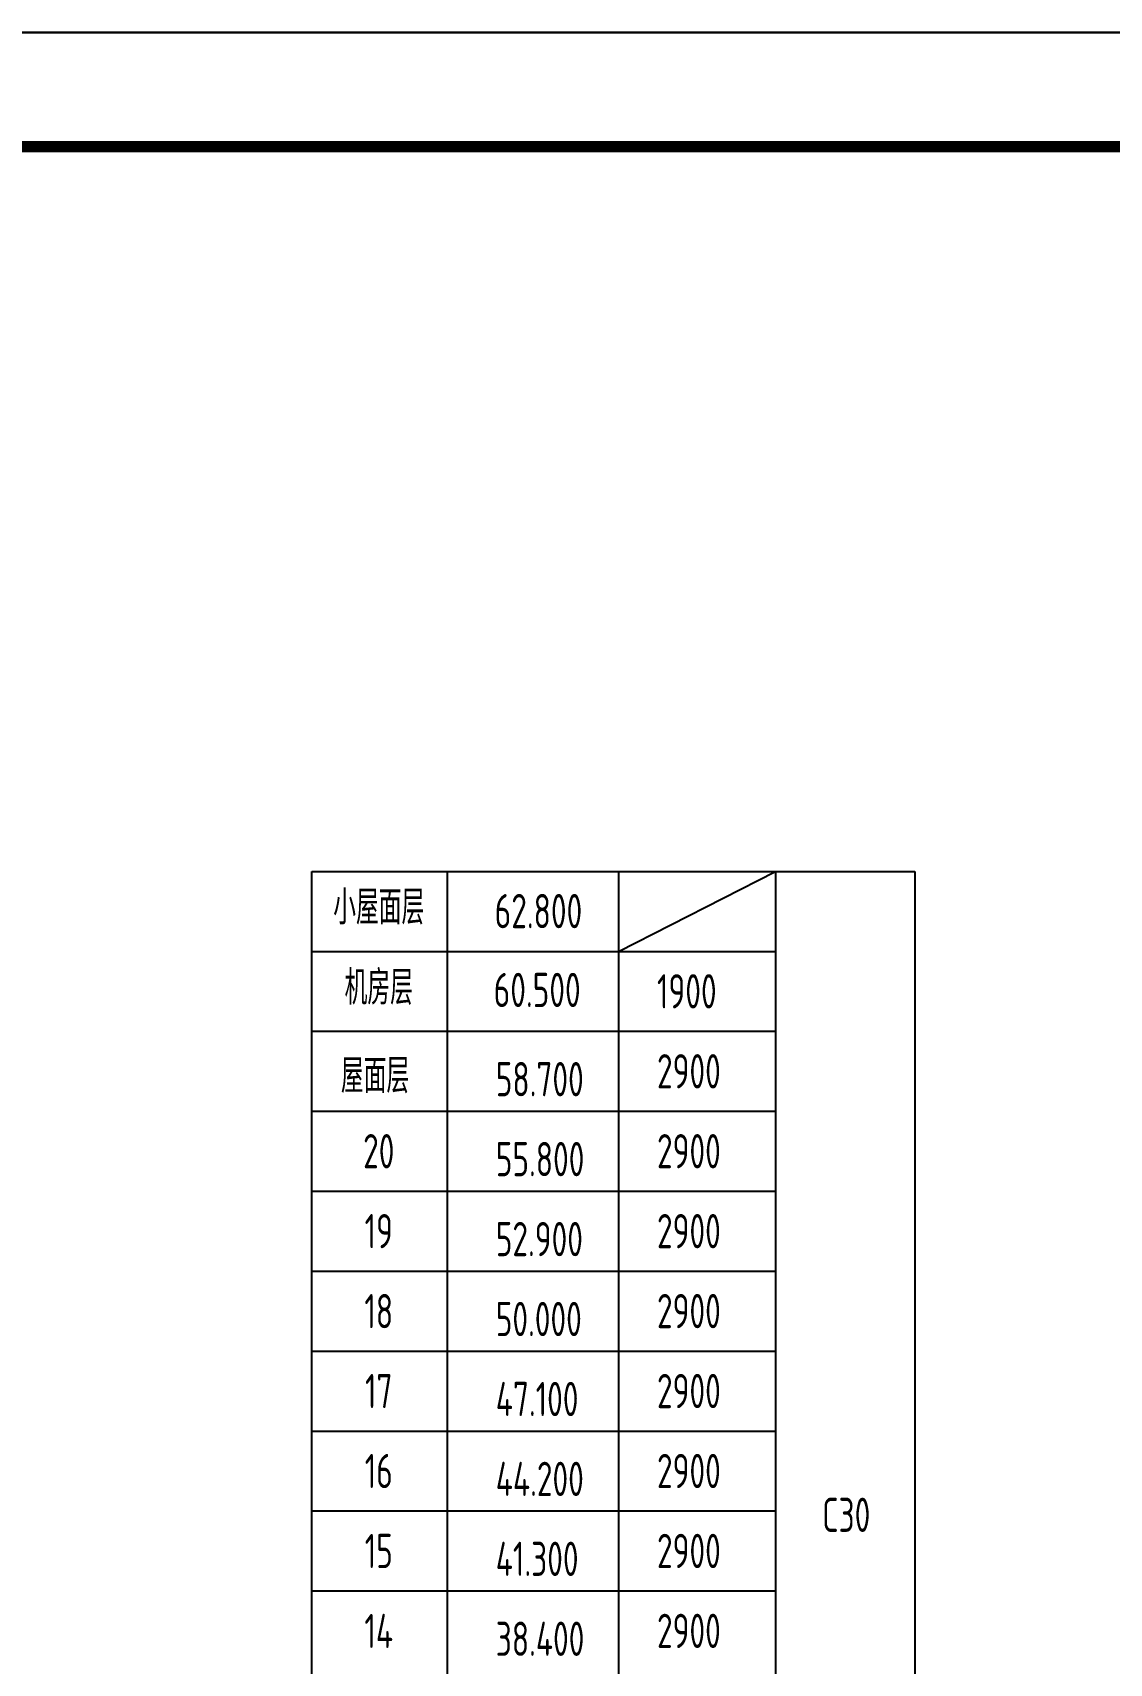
# Model space of a CAD drawing. Extents: x 580289 to 1106878, y -144605 to 78052.
# Drawn here: x 813445 to 822873, y 62981 to 77260 of the extents above; entities that cross this region are included whole.
import ezdxf
from ezdxf.enums import TextEntityAlignment as Align

# ---------------------------------------------------------------- set-up
doc = ezdxf.new("R2010")
doc.units = 0
doc.header["$LTSCALE"] = 100
for name, color, linetype in [('TABLE1', 7, 'CONTINUOUS'), ('T图框', 7, 'CONTINUOUS'), ('图框', 254, 'CONTINUOUS'), ('标高', 7, 'CONTINUOUS')]:
    doc.layers.add(name, color=color, linetype=linetype)
doc.styles.get("Standard").update_dxf_attribs({"font": 'tssdeng.shx', "width": 0.7, "bigfont": 'tssdchn.shx'})

# ---------------------------------------------------------------- blocks, each defined once
blk = doc.blocks.new('A$C72C84CBD')
at = {"layer": '图框', "color": 0}
for points in [[(0, 0), (0, 59400), (84100, 59400), (84100, 0)], [(0, 0), (84100, 0), (84100, 59400), (0, 59400)]]:
    blk.add_lwpolyline(points, close=True, dxfattribs=at)
at = {"layer": '图框', "color": 0, "const_width": 100}
blk.add_lwpolyline([(2500, 1000), (83100, 1000), (83100, 58400), (2500, 58400)], close=True, dxfattribs=at)
blk = doc.blocks.new('图框')
at = {"layer": 'T图框', "color": 4}
blk.add_blockref('A$C72C84CBD', (602717, 102744), dxfattribs=at)

msp = doc.modelspace()

# ---------------------------------------------------------------- linework, layer by layer
at = {"layer": 'TABLE1', "color": 7}
for p, q in [((815888.9, 68515.8), (815888.9, 69915.8)), ((815888.9, 69915.8), (821169.2, 69915.8)), ((817073.7, 69915.8), (817073.7, 68515.8)), ((818573.7, 69915.8), (818573.7, 68515.8)), ((818573.7, 69915.8), (818573.7, 68515.8)), ((818573.7, 69215.8), (819950.5, 69915.8)), ((819950.5, 69915.8), (819950.5, 68515.8)), ((821169.2, 69915.8), (821169.2, 52715.8)), ((815888.9, 69215.8), (819950.5, 69215.8)), ((815888.9, 52715.8), (815888.9, 68515.8)), ((815888.9, 68515.8), (819950.5, 68515.8)), ((815888.9, 68515.8), (819950.5, 68515.8)), ((815888.9, 68515.8), (819950.5, 68515.8)), ((817073.7, 68515.8), (817073.7, 52715.8)), ((818573.7, 68515.8), (818573.7, 52715.8)), ((818573.7, 68515.8), (818573.7, 52715.8)), ((819950.5, 68515.8), (819950.5, 52715.8)), ((815888.9, 67815.8), (819950.5, 67815.8)), ((815888.9, 67115.8), (819950.5, 67115.8)), ((815888.9, 66415.8), (819950.5, 66415.8)), ((818573.7, 66415.8), (819950.5, 66415.8)), ((815888.9, 65715.8), (819950.5, 65715.8)), ((815888.9, 65015.8), (819950.5, 65015.8)), ((815888.9, 64315.8), (819950.5, 64315.8)), ((815888.9, 63615.8), (819950.5, 63615.8))]:
    msp.add_line(p, q, dxfattribs=at)

# ---------------------------------------------------------------- block references
at = {"layer": 'T图框'}
msp.add_blockref('图框', (145485, -84883.4), dxfattribs=at)

# ---------------------------------------------------------------- texts
at = {"layer": 'TABLE1', "color": 7, "width": 0.7}
for s, p in [('小屋面层', (816475.9, 69612.8)), ('机房层', (816475.9, 68912.8)), ('屋面层', (816443.6, 68130.7)), ('20', (816475.9, 67465.8)), ('19', (816475.9, 66765.8)), ('18', (816475.9, 66065.8)), ('17', (816475.9, 65365.8)), ('16', (816475.9, 64665.8)), ('C30', (820569.2, 64282.4)), ('15', (816475.9, 63965.8)), ('14', (816475.9, 63265.8))]:
    msp.add_text(s, height=300, dxfattribs=at).set_placement(p, align=Align.MIDDLE)
for s, p in [('1900', (818912.1, 68715.8)), ('2900', (818912.1, 68015.8)), ('2900', (818912.1, 67315.8)), ('2900', (818912.1, 66615.8)), ('2900', (818912.1, 65915.8)), ('2900', (818912.1, 65215.8)), ('2900', (818912.1, 64515.8)), ('2900', (818912.1, 63815.8)), ('2900', (818912.1, 63115.8))]:
    msp.add_text(s, height=300, dxfattribs=at).set_placement(p)
at = {"layer": '标高', "color": 1, "width": 0.7}
for s, p in [('62.800', (817490.9, 69418.2)), ('60.500', (817482.3, 68727.7)), ('58.700', (817500.1, 67946.6)), ('55.800', (817500.1, 67246.6)), ('52.900', (817500.1, 66546.6)), ('50.000', (817500.1, 65846.6)), ('47.100', (817500.1, 65146.6)), ('44.200', (817500.1, 64446.6)), ('41.300', (817500.1, 63746.6)), ('38.400', (817500.1, 63046.6))]:
    msp.add_text(s, height=300, dxfattribs=at).set_placement(p)

doc.saveas('drawing.dxf')
